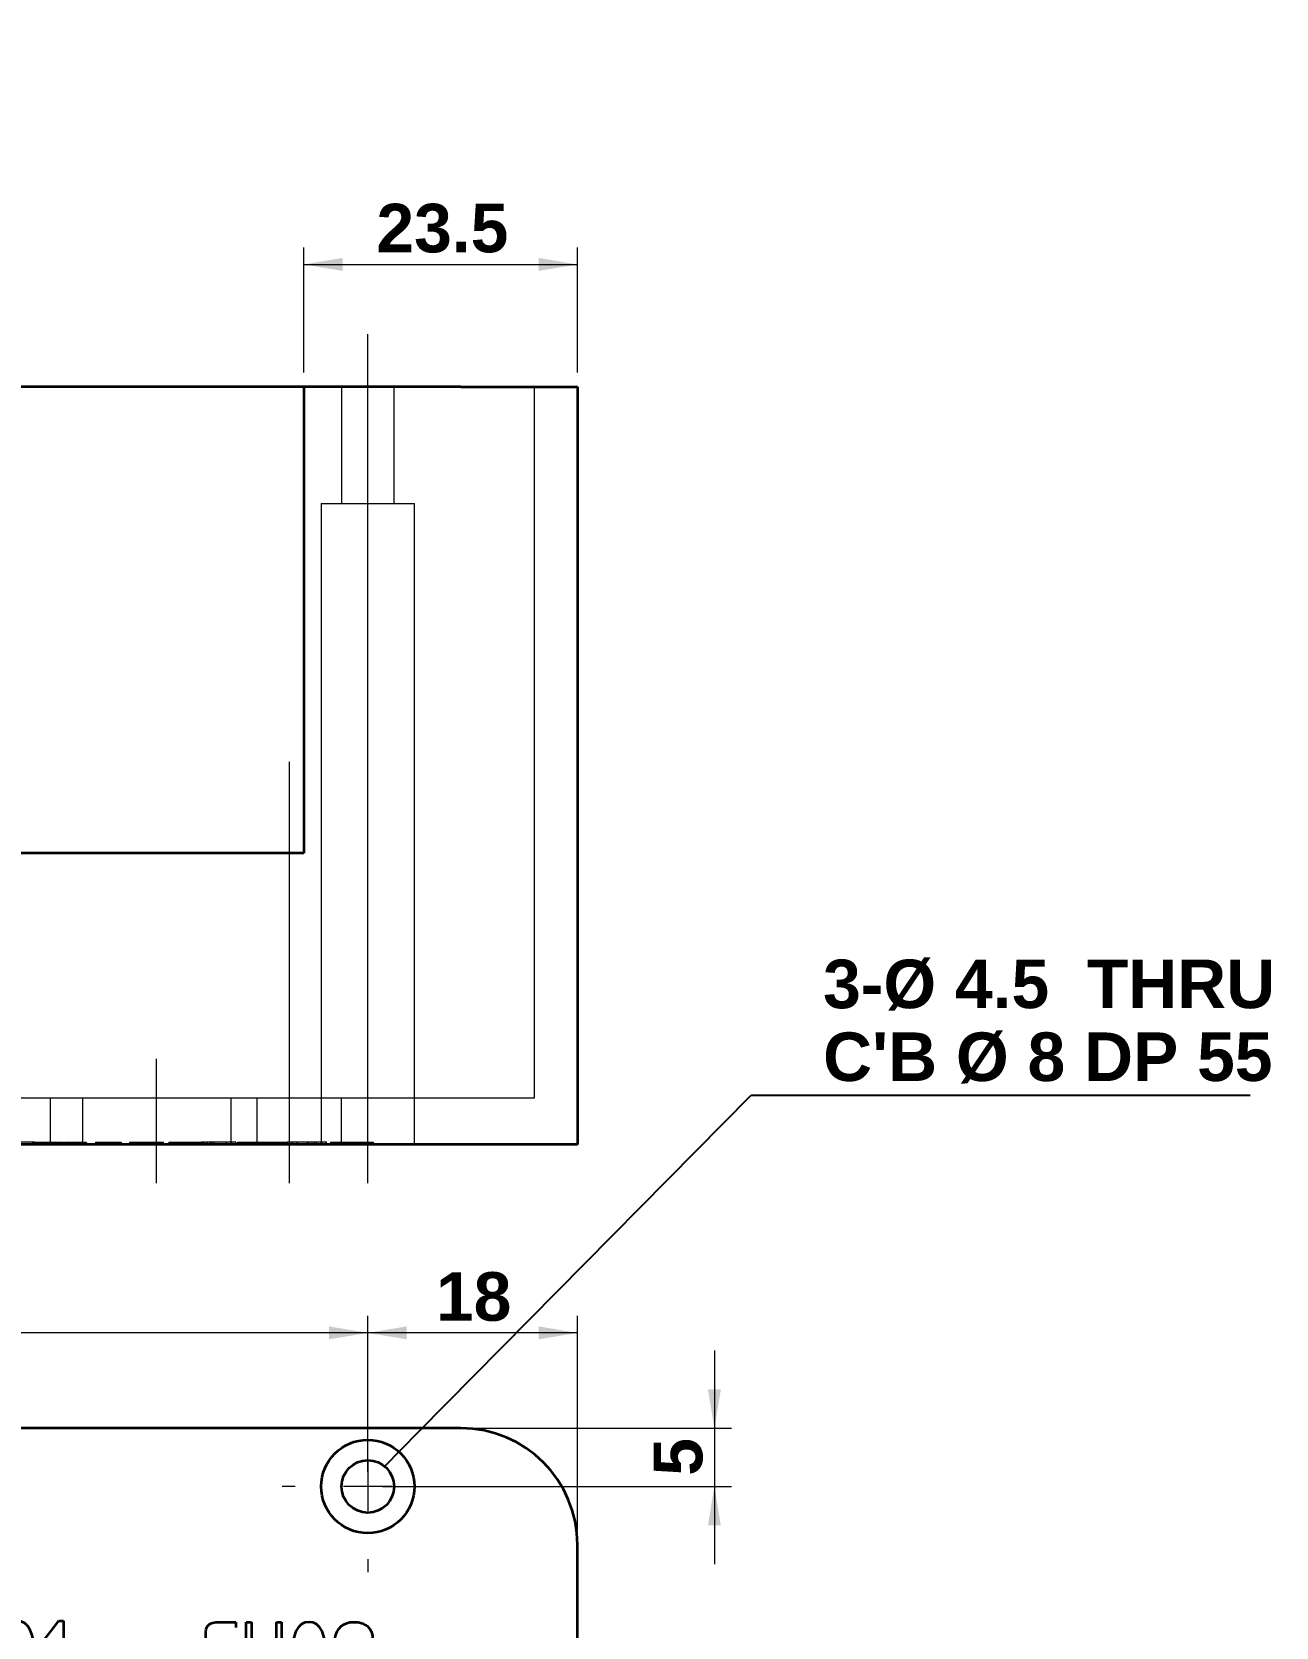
# Model space of a CAD drawing. Header units: millimetres. Extents: x 0 to 693, y -57 to 487.
# Drawn here: x 355 to 461.8, y 158.6 to 295.5 of the extents above; entities that cross this region are included whole.
import ezdxf
from ezdxf import colors
from ezdxf.entities.mleader import LeaderData, LeaderLine
from ezdxf.enums import TextEntityAlignment as Align
from ezdxf.lldxf.tags import DXFTag
from ezdxf.math import Vec2, Vec3

# ---------------------------------------------------------------- set-up
doc = ezdxf.new("R2010")
doc.units = ezdxf.units.MM
doc.header["$LTSCALE"] = 1.666667
for name, color, linetype in [('D107-50341B', 7, 'Continuous'), ('Default', 7, 'Continuous'), ('LOGO', 7, 'Continuous'), ('Template', 7, 'Continuous')]:
    doc.layers.add(name, color=color, linetype=linetype)
doc.styles.add('SEACAD_Arial', font='')
doc.styles.add('SEACAD_ArialB', font='arialbd.ttf')
doc.styles.get('SEACAD_Arial').set_extended_font_data('Arial')
tags = doc.linetypes.add('CENTER2', pattern=[28.575, 19.05, -3.175, 3.175, -3.175]).pattern_tags.tags
tags[10:11] = [DXFTag(74, 4), DXFTag(75, 0), DXFTag(340, '0'), DXFTag(46, 0.0), DXFTag(50, 0.0), DXFTag(44, 0.0), DXFTag(45, 0.0)]
tags[8:9] = [DXFTag(74, 4), DXFTag(75, 0), DXFTag(340, '0'), DXFTag(46, 0.0), DXFTag(50, 0.0), DXFTag(44, 0.0), DXFTag(45, 0.0)]
tags[6:7] = [DXFTag(74, 4), DXFTag(75, 0), DXFTag(340, '0'), DXFTag(46, 0.0), DXFTag(50, 0.0), DXFTag(44, 0.0), DXFTag(45, 0.0)]
tags[4:5] = [DXFTag(74, 4), DXFTag(75, 0), DXFTag(340, '0'), DXFTag(46, 0.0), DXFTag(50, 0.0), DXFTag(44, 0.0), DXFTag(45, 0.0)]
doc.dimstyles.new('STD', dxfattribs={"dimtxt": 4.166667, "dimasz": 3.333333, "dimexe": 1.458333, "dimexo": 1.25, "dimgap": 1.041667, "dimtad": 1, "dimdec": 3, "dimdsep": 46, "dimtxsty": 'SEACAD_Arial', "dimblk1": '_SE_FILLED', "dimblk2": '_SE_FILLED', "dimsah": 1, "dimcen": 2.083333, "dimadec": 1, "dimazin": 0, "dimtfac": 0.5, "dimtdec": 4, "dimtmove": 0, "dimatfit": 3, "dimfxl": 1, "dimarcsym": 0})

# ---------------------------------------------------------------- blocks, each defined once
blk = doc.blocks.new('SEANNOT_GROUP1')
at = {"layer": 'Default', "color": 7, "linetype": 'CENTER2', "lineweight": 15}
for p, q in [((383.81, 172.77), (383.81, 168.6)), ((385.89, 170.69), (381.72, 170.69))]:
    blk.add_line(p, q, dxfattribs=at)
blk = doc.blocks.new('SEANNOT_GROUP23')
at = {"layer": 'Default', "color": 7, "linetype": 'CENTER2', "lineweight": 15}
for p, q in [((383.81, 176.94), (383.81, 178.02)), ((383.81, 172.77), (383.81, 168.6)), ((377.56, 170.69), (376.47, 170.69)), ((385.89, 170.69), (381.72, 170.69)), ((390.06, 170.69), (391.14, 170.69)), ((383.81, 164.44), (383.81, 163.35))]:
    blk.add_line(p, q, dxfattribs=at)
blk = doc.blocks.new('SEANNOT_GROUP36')
at = {"layer": 'Default', "color": 7, "linetype": 'CENTER2', "lineweight": 15}
blk.add_line((383.81, 196.72), (383.81, 269.58), dxfattribs=at)
blk = doc.blocks.new('SEANNOT_GROUP38')
at = {"layer": 'Default', "color": 7, "linetype": 'CENTER2', "lineweight": 15}
blk.add_line((365.68, 196.72), (365.68, 207.38), dxfattribs=at)
blk = doc.blocks.new('SEANNOT_GROUP39')
at = {"layer": 'Default', "color": 7, "linetype": 'CENTER2', "lineweight": 15}
blk.add_line((377.06, 232.88), (377.06, 196.72), dxfattribs=at)
blk = doc.blocks.new('_SE_FILLED')
at = {"color": 0}
blk.add_line((0, 0), (-1, 0), dxfattribs=at)
blk.add_solid([(0, 0), (-1, -0.1665), (-1, 0.1665), (0, 0)], dxfattribs=at)
blk = doc.blocks.new('SE')
at = {"layer": 'D107-50341B', "color": 7, "linetype": 'Continuous', "lineweight": 35}
for p, q in [((391.81, 175.69), (187.81, 175.69)), ((401.81, 71.69), (401.81, 165.69)), ((355.89, 157.32), (357.28, 159.15)), ((357.28, 159.15), (357.69, 159.15)), ((357.69, 159.15), (357.69, 152.84)), ((372.48, 159.04), (372.48, 158.6)), ((373.36, 152.77), (373.36, 159.04)), ((373.36, 159.04), (373.82, 159.04)), ((373.82, 159.04), (373.82, 156.46)), ((375.96, 159.04), (376.41, 159.04)), ((375.96, 156.46), (375.96, 159.04)), ((376.41, 159.04), (376.41, 152.77))]:
    blk.add_line(p, q, dxfattribs=at)
for radius in [4, 2.25]:
    blk.add_circle((383.81, 170.69), radius, dxfattribs=at)
blk.add_arc((391.81, 165.69), 10, 0, 90, dxfattribs=at)
for points, knots in [([(355.19, 156), (355.19, 155.27), (355.11, 154.62), (354.93, 154.07), (354.67, 153.23), (354.26, 152.8), (353.14, 152.8), (352.73, 153.23), (352.47, 154.08), (352.3, 154.65), (352.21, 155.28), (352.21, 158.1), (352.7, 159.15), (354.7, 159.15), (355.19, 158.1), (355.19, 156)], [0, 0, 0, 0, 0.126922, 0.126922, 0.126922, 0.252778, 0.252778, 0.3733, 0.3733, 0.3733, 0.465134, 0.465134, 0.732567, 0.732567, 1, 1, 1, 1]), ([(372.48, 152.75), (371.88, 152.75), (371.28, 152.75), (370.68, 152.75), (370.45, 152.75), (370.27, 152.81), (370.13, 152.93), (369.98, 153.05), (369.91, 153.23), (369.91, 153.45), (369.91, 155.04), (369.91, 156.64), (369.91, 158.24), (369.91, 158.49), (369.99, 158.68), (370.16, 158.82), (370.24, 158.89), (370.32, 158.93), (370.4, 158.97), (370.53, 159.02), (370.7, 159.04), (370.89, 159.04), (371.42, 159.04), (371.95, 159.04), (372.48, 159.04)], [0, 0, 0, 0, 0.16741, 0.16741, 0.16741, 0.221467, 0.221467, 0.221467, 0.275628, 0.275628, 0.275628, 0.718972, 0.718972, 0.718972, 0.779746, 0.779746, 0.779746, 0.806087, 0.806087, 0.806087, 0.852387, 0.852387, 0.852387, 1, 1, 1, 1]), ([(380.25, 155.91), (380.25, 155.18), (380.17, 154.53), (379.99, 153.98), (379.73, 153.14), (379.32, 152.71), (378.2, 152.71), (377.79, 153.14), (377.53, 153.99), (377.36, 154.56), (377.27, 155.19), (377.27, 158.01), (377.77, 159.06), (379.76, 159.06), (380.25, 158.01), (380.25, 155.91)], [0, 0, 0, 0, 0.126922, 0.126922, 0.126922, 0.252778, 0.252778, 0.3733, 0.3733, 0.3733, 0.465134, 0.465134, 0.732567, 0.732567, 1, 1, 1, 1]), ([(380.97, 157.62), (381.19, 158.58), (381.72, 159.06), (383.09, 159.06), (383.49, 158.94), (383.77, 158.7), (384.08, 158.44), (384.23, 158.06), (384.23, 157.31), (384.17, 157.08), (384.06, 156.88)], [0, 0, 0, 0, 0.405611, 0.405611, 0.647594, 0.647594, 0.647594, 0.878717, 0.878717, 1, 1, 1, 1])]:
    blk.add_open_spline(points, degree=3, knots=knots, dxfattribs=at)
blk = doc.blocks.new('SE4')
at = {"layer": 'D107-50341B', "color": 7, "linetype": 'Continuous', "lineweight": 35}
for p, q in [((378.11, 265.05), (338.51, 265.05)), ((378.31, 265.05), (378.11, 265.05)), ((378.31, 265.05), (378.31, 225.05)), ((391.81, 265.05), (378.31, 265.05)), ((391.81, 265.05), (401.81, 265.05)), ((401.81, 265.05), (401.81, 200.05)), ((378.31, 225.05), (215.81, 225.05)), ((391.81, 200.05), (187.81, 200.05)), ((357.09, 200.03), (357.09, 200.05)), ((377.71, 200.05), (377.71, 200.03)), ((379.81, 200.03), (379.81, 200.05)), ((383.78, 200.03), (383.78, 200.05)), ((401.81, 200.05), (391.81, 200.05))]:
    blk.add_line(p, q, dxfattribs=at)
at = {"layer": 'D107-50341B', "color": 7, "linetype": 'CENTER2', "lineweight": 15}
for p, q in [((381.56, 265.05), (381.56, 255.05)), ((386.06, 255.05), (386.06, 265.05)), ((398.11, 204.05), (398.11, 265.05)), ((379.81, 255.05), (387.81, 255.05)), ((379.81, 255.05), (379.81, 200.05)), ((387.81, 200.05), (387.81, 255.05)), ((200.81, 204.05), (378.11, 204.05)), ((356.56, 200.05), (356.56, 204.05)), ((359.31, 204.05), (359.31, 200.05)), ((372.06, 204.05), (372.06, 200.05)), ((374.31, 200.05), (374.31, 204.05)), ((378.11, 204.05), (398.11, 204.05)), ((381.56, 200.05), (381.56, 204.05)), ((355.19, 200.25), (352.21, 200.25)), ((355.02, 200.25), (355.02, 200.05)), ((355.02, 200.25), (355.87, 200.25)), ((355.03, 200.25), (355.03, 200.05)), ((355.19, 200.03), (355.19, 200.28)), ((355.45, 200.25), (355.45, 200.05)), ((355.89, 200.25), (355.89, 200.05)), ((355.89, 200.25), (357.28, 200.25)), ((356.45, 200.25), (356.45, 200.05)), ((356.74, 200.25), (356.74, 200.05)), ((356.91, 200.25), (356.91, 200.05)), ((357.09, 200.05), (357.09, 200.28)), ((357.2, 200.25), (357.2, 200.05)), ((357.25, 200.25), (357.25, 200.05)), ((357.27, 200.05), (357.27, 200.25)), ((357.28, 200.25), (357.28, 200.05)), ((357.28, 200.25), (357.69, 200.25)), ((357.54, 200.03), (357.54, 200.28)), ((357.69, 200.25), (357.69, 200.05)), ((357.71, 200.25), (357.71, 200.05)), ((357.76, 200.25), (359.46, 200.25)), ((358.8, 200.25), (358.8, 200.05)), ((359.02, 200.25), (359.02, 200.05)), ((359.19, 200.25), (359.19, 200.05)), ((359.46, 200.05), (359.46, 200.25)), ((359.52, 200.25), (359.63, 200.25)), ((359.63, 200.25), (359.63, 200.05)), ((360.42, 200.25), (360.42, 200.05)), ((360.42, 200.25), (360.87, 200.25)), ((360.87, 200.25), (360.87, 200.05)), ((360.87, 200.25), (362.63, 200.25)), ((362.63, 200.25), (362.63, 200.05)), ((363.35, 200.25), (366.26, 200.25)), ((363.35, 200.25), (363.35, 200.05)), ((363.8, 200.25), (363.8, 200.05)), ((365.81, 200.05), (365.81, 200.25)), ((366.26, 200.05), (366.26, 200.25)), ((366.74, 200.25), (366.74, 200.05)), ((366.74, 200.25), (367.2, 200.25)), ((367.2, 200.25), (367.2, 200.05)), ((367.2, 200.25), (368.44, 200.25)), ((368.24, 200.25), (368.24, 200.05)), ((368.44, 200.25), (368.44, 200.05)), ((368.44, 200.25), (369.16, 200.25)), ((368.62, 200.25), (368.62, 200.05)), ((369.16, 200.25), (369.16, 200.05)), ((369.16, 200.25), (369.7, 200.25)), ((369.44, 200.25), (369.44, 200.05)), ((369.85, 200.25), (369.54, 200.25)), ((369.54, 200.25), (369.54, 200.05)), ((369.7, 200.25), (369.7, 200.05)), ((372.48, 200.25), (369.91, 200.25)), ((369.91, 200.25), (369.91, 200.05)), ((369.98, 200.25), (369.98, 200.05)), ((370.28, 200.25), (370.28, 200.05)), ((370.36, 200.25), (370.36, 200.05)), ((370.43, 200.25), (370.43, 200.05)), ((370.63, 200.25), (370.63, 200.05)), ((371.64, 200.25), (371.64, 200.05)), ((372.1, 200.25), (372.1, 200.05)), ((372.11, 200.25), (372.11, 200.05)), ((372.48, 200.25), (372.48, 200.05)), ((372.62, 200.25), (372.62, 200.05)), ((372.62, 200.25), (372.98, 200.25)), ((372.98, 200.25), (372.98, 200.05)), ((372.98, 200.25), (373.36, 200.25)), ((373.07, 200.25), (373.07, 200.05)), ((373.36, 200.25), (373.36, 200.05)), ((373.36, 200.25), (373.82, 200.25)), ((373.45, 200.25), (373.45, 200.05)), ((373.82, 200.25), (373.82, 200.05)), ((373.82, 200.25), (375.96, 200.25)), ((374.44, 200.25), (374.44, 200.05)), ((375.28, 200.25), (375.28, 200.05)), ((375.59, 200.25), (375.59, 200.05)), ((375.96, 200.25), (375.96, 200.05)), ((375.96, 200.25), (376.41, 200.25)), ((376.04, 200.25), (376.04, 200.05)), ((376.11, 200.25), (376.11, 200.05)), ((376.41, 200.25), (376.41, 200.05)), ((376.43, 200.25), (376.85, 200.25)), ((376.56, 200.25), (376.56, 200.05)), ((376.9, 200.28), (376.9, 200.03)), ((377.21, 200.25), (376.9, 200.25)), ((377.25, 200.25), (377.25, 200.05)), ((377.27, 200.28), (377.27, 200.03)), ((380.25, 200.25), (377.27, 200.25)), ((377.34, 200.28), (377.34, 200.03)), ((377.71, 200.28), (377.71, 200.05)), ((377.76, 200.25), (377.76, 200.05)), ((378.6, 200.25), (378.6, 200.05)), ((378.71, 200.25), (378.71, 200.05)), ((379.04, 200.05), (379.04, 200.25)), ((379.22, 200.25), (379.22, 200.05)), ((379.44, 200.03), (379.44, 200.28)), ((379.81, 200.05), (379.81, 200.28)), ((379.88, 200.03), (379.88, 200.28)), ((380.25, 200.03), (380.25, 200.28)), ((380.6, 200.25), (380.6, 200.05)), ((380.6, 200.25), (380.95, 200.25)), ((380.97, 200.25), (380.97, 200.05)), ((380.97, 200.25), (384.23, 200.25)), ((380.99, 200.25), (380.99, 200.05)), ((381.01, 200.25), (381.01, 200.05)), ((381.06, 200.25), (381.06, 200.05)), ((381.43, 200.25), (381.43, 200.05)), ((381.55, 200.25), (381.55, 200.05)), ((381.93, 200.25), (381.93, 200.05)), ((382.39, 200.25), (382.39, 200.05)), ((382.47, 200.25), (382.47, 200.05)), ((382.93, 200.25), (382.93, 200.05)), ((383.55, 200.25), (383.55, 200.05)), ((383.78, 200.05), (383.78, 200.28)), ((383.89, 200.25), (383.89, 200.05)), ((384.06, 200.25), (384.06, 200.05)), ((384.23, 200.05), (384.23, 200.25)), ((384.24, 200.25), (384.27, 200.25)), ((384.27, 200.25), (384.27, 200.05))]:
    blk.add_line(p, q, dxfattribs=at)
blk = doc.blocks.new('DMBLK1069')
at = {"layer": 'Default', "linetype": 'Continuous', "lineweight": 15}
for points in [[(387.14, 184.43), (383.81, 183.87), (387.14, 183.32)], [(398.47, 184.43), (398.47, 183.32), (401.81, 183.87)]]:
    blk.add_hatch(color=7, dxfattribs=at).paths.add_polyline_path(points)
at = {"layer": 'Default', "color": 7, "linetype": 'Continuous', "lineweight": 15}
for p, q in [((383.81, 171.94), (383.81, 185.33)), ((401.81, 166.94), (401.81, 185.33)), ((401.81, 183.87), (383.81, 183.87))]:
    blk.add_line(p, q, dxfattribs=at)
at = {"layer": 'Default', "color": 7, "linetype": 'Continuous', "lineweight": 15, "style": 'SEACAD_ArialB'}
blk.add_text('18', height=4.167, dxfattribs=at).set_placement((389.66, 189.08), align=Align.TOP_LEFT)
blk = doc.blocks.new('DMBLK1070')
at = {"layer": 'Default', "linetype": 'Continuous', "lineweight": 15}
for points in [[(213.14, 184.43), (209.81, 183.87), (213.14, 183.32)], [(380.47, 184.43), (380.47, 183.32), (383.81, 183.87)]]:
    blk.add_hatch(color=7, dxfattribs=at).paths.add_polyline_path(points)
at = {"layer": 'Default', "color": 7, "linetype": 'Continuous', "lineweight": 15}
for p, q in [((209.81, 171.94), (209.81, 185.33)), ((383.81, 171.94), (383.81, 185.33)), ((383.81, 183.87), (209.81, 183.87))]:
    blk.add_line(p, q, dxfattribs=at)
at = {"layer": 'Default', "color": 7, "linetype": 'Continuous', "lineweight": 15, "style": 'SEACAD_ArialB'}
blk.add_text('174', height=4.167, dxfattribs=at).set_placement((287.86, 189.08), align=Align.TOP_LEFT)
blk = doc.blocks.new('DMBLK1074')
at = {"layer": 'Default', "linetype": 'Continuous', "lineweight": 15}
for points in [[(381.64, 276.12), (378.31, 275.56), (381.64, 275.01)], [(398.47, 276.12), (398.47, 275.01), (401.81, 275.56)]]:
    blk.add_hatch(color=7, dxfattribs=at).paths.add_polyline_path(points)
at = {"layer": 'Default', "color": 7, "linetype": 'Continuous', "lineweight": 15}
for p, q in [((378.31, 266.3), (378.31, 277.02)), ((401.81, 266.3), (401.81, 277.02)), ((378.31, 275.56), (401.81, 275.56))]:
    blk.add_line(p, q, dxfattribs=at)
at = {"layer": 'Default', "color": 7, "linetype": 'Continuous', "lineweight": 15, "style": 'SEACAD_ArialB'}
blk.add_text('23.5', height=4.167, dxfattribs=at).set_placement((384.55, 280.77), align=Align.TOP_LEFT)
blk = doc.blocks.new('DMBLK1104')
at = {"layer": 'Default', "linetype": 'Continuous', "lineweight": 15}
for points in [[(414.12, 179.02), (413.01, 179.02), (413.56, 175.69)], [(414.12, 167.35), (413.56, 170.69), (413.01, 167.35)]]:
    blk.add_hatch(color=7, dxfattribs=at).paths.add_polyline_path(points)
at = {"layer": 'Default', "color": 7, "linetype": 'Continuous', "lineweight": 15}
for p, q in [((413.56, 182.35), (413.56, 164.02)), ((393.06, 175.69), (415.02, 175.69)), ((385.06, 170.69), (415.02, 170.69))]:
    blk.add_line(p, q, dxfattribs=at)
at = {"layer": 'Default', "color": 7, "linetype": 'Continuous', "lineweight": 15, "style": 'SEACAD_ArialB'}
blk.add_text('5', height=4.17, rotation=90, dxfattribs=at).set_placement((408.36, 171.61), align=Align.TOP_LEFT)
blk = doc.blocks.new('_DOT')
at = {"color": 0, "linetype": 'ByBlock', "lineweight": -2}
blk.add_line((-0.5, 0), (-1, 0), dxfattribs=at)
at = {"color": 0, "linetype": 'ByBlock', "const_width": 0.5}
blk.add_lwpolyline([(-0.25, 0, 1), (0.25, 0, 1)], format="xyb", close=True, dxfattribs=at)

msp = doc.modelspace()

# ---------------------------------------------------------------- block references
at = {"layer": 'Default'}
for name in ['SEANNOT_GROUP36', 'SE4', 'SEANNOT_GROUP39', 'SEANNOT_GROUP38', 'SEANNOT_GROUP23', 'SE', 'SEANNOT_GROUP1']:
    msp.add_blockref(name, (0, 0), dxfattribs=at)

# ---------------------------------------------------------------- dimensions: what is measured, and where the dimension line sits
at = {"layer": 'Default', "color": 7, "linetype": 'Continuous', "lineweight": 15}
for base, p1, p2, angle, picture, middle, dimtype in [((378.3065, 275.5618), (378.3065, 265.0508), (401.8065, 265.0508), 0, 'DMBLK1074', (390.0565, 275.5618), 161), ((383.8065, 183.8707), (383.8065, 170.6854), (209.8065, 170.6854), 180, 'DMBLK1070', (292.5858, 183.8707), 161), ((413.5638, 170.6854), (391.8065, 175.6854), (383.8065, 170.6854), 90, 'DMBLK1104', (413.5638, 173.1854), 160)]:
    dim = msp.add_linear_dim(base=base, p1=p1, p2=p2, angle=angle, text='\\A1;<>', dimstyle='STD', dxfattribs=at)
    dim.commit()
    dim.dimension.update_dxf_attribs({"geometry": picture, "text_midpoint": middle, "dimtype": dimtype})
dim = msp.add_linear_dim(base=(383.8065, 183.8707), p1=(401.8065, 165.6854), p2=(383.8065, 170.6854), text='\\A1;<>', dimstyle='STD', dxfattribs=at)
dim.commit()
dim.dimension.update_dxf_attribs({"geometry": 'DMBLK1069', "text_midpoint": (392.8065, 183.8707), "dimtype": 160})

# ---------------------------------------------------------------- leaders
ml = msp.add_multileader_mtext('Standard', dxfattribs=at)
ml.set_content("{\\pxsm0.9;\\fArial|b1||i0||c0|p34;\\W1.;3-%%c 4.5  THRU\\PC'B %%c 8 DP 55\\P}", color=256)
ml.set_leader_properties()
ml.set_arrow_properties(name='_SE_FILLED')
ml.build(insert=Vec2(0, 0))
ml.multileader.update_dxf_attribs({"text_left_attachment_type": 5, "text_right_attachment_type": 5, "dogleg_length": 4.1667, "arrow_head_size": 4.1667})
ctx = ml.context
ctx.base_point, ctx.char_height, ctx.arrow_head_size = Vec3(420.8947, 204.2833), 4.166667, 4.1667
ctx.left_attachment, ctx.right_attachment = 5, 5
notes = []
notes.append((ctx, [(0, (1, 1, 0), (416.7281, 204.2833), (1, 0), 4.1667, [(0, [(385.2413, 172.4186)], 0, [])])]))
ctx.mtext.insert = Vec3(422.8947, 215.9053)
at = {"layer": 'LOGO', "color": 7, "linetype": 'Continuous', "lineweight": 15}
ml = msp.add_multileader_mtext('Standard', dxfattribs=at)
ml.set_content('{\\pxsm0.9;\\fArial|b0||i0||c0|p34;\\W1.;CONFIDENTIAL\\P}', color=256)
ml.set_leader_properties()
ml.set_arrow_properties(name='DOT')
ml.build(insert=Vec2(0, 0))
ml.multileader.update_dxf_attribs({"leader_type": 0, "text_left_attachment_type": 4, "text_right_attachment_type": 4, "dogleg_length": 0})
ctx = ml.context
ctx.base_point, ctx.char_height, ctx.landing_gap_size = Vec3(629.934, 483.2372), 5, 1.75
ctx.left_attachment, ctx.right_attachment = 4, 4
notes.append((ctx, [(0, (0, 0, 0), (0, 0), (1, 0), 1, [])]))
ctx.mtext.insert = Vec3(631.934, 485.7797)
at = {"layer": 'Template', "color": 7, "linetype": 'Continuous', "lineweight": 15}
ml = msp.add_multileader_mtext('Standard', dxfattribs=at)
ml.set_content('{\\pxsm0.9;\\fArial|b0||i0||c0|p34;\\W1.;E\\P}', color=256)
ml.set_leader_properties()
ml.set_arrow_properties(name='DOT')
ml.build(insert=Vec2(0, 0))
ml.multileader.update_dxf_attribs({"leader_type": 0, "dogleg_length": 0, "arrow_head_size": 2.9333})
ctx = ml.context
ctx.base_point, ctx.char_height, ctx.arrow_head_size, ctx.landing_gap_size = Vec3(446.442, 482.5), 3.666667, 2.9333, 1.2833
notes.append((ctx, [(0, (0, 0, 0), (0, 0), (1, 0), 1, [])]))
ctx.mtext.insert = Vec3(448.442, 484.3333)
ml = msp.add_multileader_mtext('Standard', dxfattribs=at)
ml.set_content('{\\pxsm0.9;\\fArial|b0||i0||c0|p34;\\W1.;F\\P}', color=256)
ml.set_leader_properties()
ml.set_arrow_properties(name='DOT')
ml.build(insert=Vec2(0, 0))
ml.multileader.update_dxf_attribs({"leader_type": 0, "dogleg_length": 0, "arrow_head_size": 2.9333})
ctx = ml.context
ctx.base_point, ctx.char_height, ctx.arrow_head_size, ctx.landing_gap_size = Vec3(546.442, 482.5), 3.666667, 2.9333, 1.2833
notes.append((ctx, [(0, (0, 0, 0), (0, 0), (1, 0), 1, [])]))
ctx.mtext.insert = Vec3(548.442, 484.3333)
for ctx, leaders in notes:
    for number, flags, end, landing, length, lines in leaders:
        leader = LeaderData()
        leader.index, (leader.has_last_leader_line, leader.has_dogleg_vector, leader.attachment_direction) = number, flags
        leader.last_leader_point, leader.dogleg_vector, leader.dogleg_length = Vec3(end), Vec3(landing), length
        for number, points, colour, breaks in lines:
            line = LeaderLine()
            line.index, line.vertices, line.color, line.breaks = number, Vec3.list(points), colors.encode_raw_color(colour), breaks
            leader.lines.append(line)
        ctx.leaders.append(leader)

doc.saveas('drawing.dxf')
